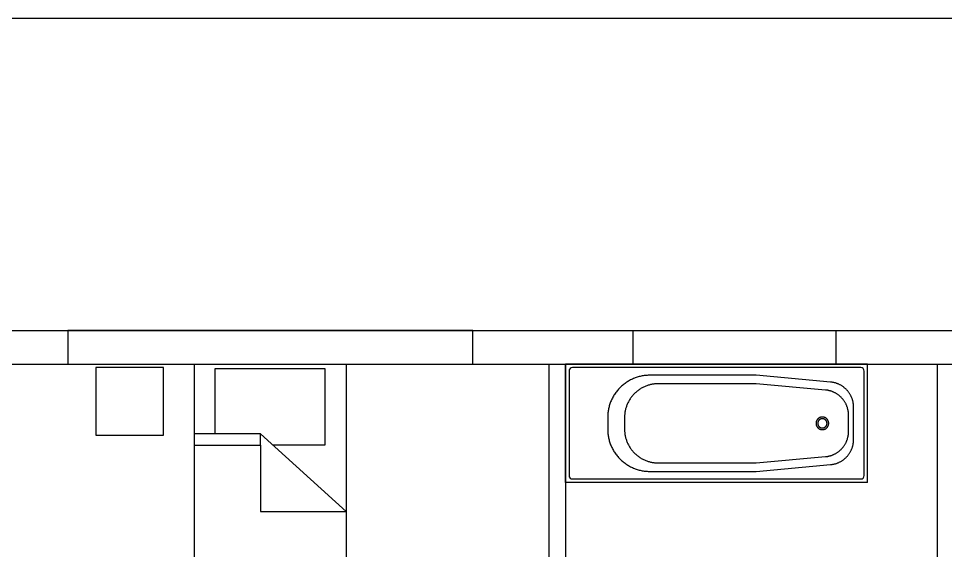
# Model space of a CAD drawing. Header units: centimetres. Extents: x 31418 to 49849, y -3781 to 3852.
# Drawn here: x 42342 to 42892, y 1578 to 1893 of the extents above; entities that cross this region are included whole.
import ezdxf

# ---------------------------------------------------------------- set-up
doc = ezdxf.new("R2010")
doc.units = ezdxf.units.CM
doc.header["$LTSCALE"] = 100
doc.header["$MEASUREMENT"] = 0
for name, color, linetype in [('Artefactos', 21, 'Continuous'), ('Muebles', 11, 'Continuous'), ('MUROS', 5, 'Continuous'), ('TABIQUE', 3, 'Continuous')]:
    doc.layers.add(name, color=color, linetype=linetype)

# ---------------------------------------------------------------- blocks, each defined once
blk = doc.blocks.new('tina')
at = {"layer": 'Artefactos'}
for p, q in [((30126.59, 982.81), (30126.59, 1052.81)), ((30305.49, 982.81), (30305.49, 1052.81))]:
    blk.add_line(p, q, dxfattribs=at)
for points in [[(30305.49, 1052.81), (30126.59, 1052.81)], [(30305.49, 982.81), (30126.59, 982.81)]]:
    blk.add_lwpolyline(points, dxfattribs=at)
blk.add_lwpolyline([(30303.49, 1048.81, 0.414214), (30301.49, 1050.81), (30130.59, 1050.81, 0.414214), (30128.59, 1048.81), (30128.59, 986.81, 0.414214), (30130.59, 984.81), (30301.49, 984.81, 0.414214), (30303.49, 986.81), (30303.49, 1048.81)], format="xyb", dxfattribs=at)
for points in [[(30176.49, 989.31), (30239.43, 989.31), (30283.55, 993.34), (30283.86, 993.37), (30284.18, 993.41), (30284.5, 993.45), (30284.82, 993.51), (30285.14, 993.57), (30285.46, 993.64), (30285.79, 993.71), (30286.11, 993.8), (30286.43, 993.89), (30286.76, 993.99), (30287.08, 994.09), (30287.4, 994.21), (30287.72, 994.33), (30288.04, 994.47), (30288.36, 994.61), (30288.68, 994.75), (30288.99, 994.91), (30289.31, 995.07), (30289.62, 995.24), (30289.92, 995.42), (30290.23, 995.61), (30290.53, 995.81), (30290.82, 996.01), (30291.11, 996.22), (30291.4, 996.44), (30291.68, 996.66), (30291.96, 996.9), (30292.23, 997.14), (30292.5, 997.38), (30292.76, 997.64), (30293.01, 997.89), (30293.26, 998.16), (30293.5, 998.43), (30293.74, 998.71), (30293.97, 998.99), (30294.19, 999.28), (30294.4, 999.57), (30294.61, 999.87), (30294.81, 1000.17), (30295, 1000.48), (30295.18, 1000.79), (30295.36, 1001.1), (30295.52, 1001.42), (30295.68, 1001.73), (30295.83, 1002.06), (30295.98, 1002.38), (30296.11, 1002.71), (30296.24, 1003.03), (30296.36, 1003.36), (30296.47, 1003.69), (30296.57, 1004.02), (30296.66, 1004.35), (30296.75, 1004.69), (30296.83, 1005.02), (30296.9, 1005.35), (30296.96, 1005.68), (30297.01, 1006.01), (30297.06, 1006.34), (30297.1, 1006.66), (30297.13, 1006.99), (30297.15, 1007.31), (30297.17, 1007.64), (30297.18, 1007.96), (30297.18, 1008.27), (30297.18, 1027.34), (30297.18, 1027.66), (30297.17, 1027.98), (30297.15, 1028.3), (30297.13, 1028.62), (30297.1, 1028.95), (30297.06, 1029.28), (30297.01, 1029.6), (30296.96, 1029.93), (30296.9, 1030.26), (30296.83, 1030.6), (30296.75, 1030.93), (30296.66, 1031.26), (30296.57, 1031.59), (30296.47, 1031.92), (30296.36, 1032.25), (30296.24, 1032.58), (30296.11, 1032.91), (30295.98, 1033.23), (30295.83, 1033.56), (30295.68, 1033.88), (30295.52, 1034.2), (30295.36, 1034.51), (30295.18, 1034.83), (30295, 1035.14), (30294.81, 1035.44), (30294.61, 1035.74), (30294.4, 1036.04), (30294.19, 1036.33), (30293.97, 1036.62), (30293.74, 1036.9), (30293.5, 1037.18), (30293.26, 1037.45), (30293.01, 1037.72), (30292.76, 1037.98), (30292.5, 1038.23), (30292.23, 1038.48), (30291.96, 1038.72), (30291.68, 1038.95), (30291.4, 1039.17), (30291.11, 1039.39), (30290.82, 1039.6), (30290.53, 1039.81), (30290.23, 1040), (30289.92, 1040.19), (30289.62, 1040.37), (30289.31, 1040.54), (30288.99, 1040.7), (30288.68, 1040.86), (30288.36, 1041.01), (30288.04, 1041.15), (30287.72, 1041.28), (30287.4, 1041.4), (30287.08, 1041.52), (30286.76, 1041.63), (30286.43, 1041.73), (30286.11, 1041.82), (30285.79, 1041.9), (30285.46, 1041.98), (30285.14, 1042.05), (30284.82, 1042.11), (30284.5, 1042.16), (30284.18, 1042.21), (30283.86, 1042.25), (30283.55, 1042.28), (30239.43, 1046.31), (30176.49, 1046.31), (30175.94, 1046.3), (30175.38, 1046.28), (30174.82, 1046.25), (30174.25, 1046.21), (30173.68, 1046.15), (30173.1, 1046.08), (30172.52, 1045.99), (30171.95, 1045.89), (30171.36, 1045.77), (30170.78, 1045.65), (30170.2, 1045.5), (30169.62, 1045.34), (30169.03, 1045.17), (30168.45, 1044.98), (30167.87, 1044.77), (30167.29, 1044.55), (30166.72, 1044.32), (30166.14, 1044.06), (30165.58, 1043.8), (30165.01, 1043.51), (30164.45, 1043.22), (30163.9, 1042.9), (30163.35, 1042.57), (30162.81, 1042.23), (30162.28, 1041.87), (30161.76, 1041.5), (30161.24, 1041.12), (30160.74, 1040.72), (30160.24, 1040.3), (30159.75, 1039.88), (30159.28, 1039.44), (30158.82, 1038.98), (30158.36, 1038.52), (30157.93, 1038.05), (30157.5, 1037.56), (30157.09, 1037.06), (30156.69, 1036.56), (30156.3, 1036.04), (30155.93, 1035.52), (30155.57, 1034.99), (30155.23, 1034.45), (30154.9, 1033.9), (30154.59, 1033.35), (30154.29, 1032.79), (30154, 1032.23), (30153.74, 1031.66), (30153.49, 1031.08), (30153.25, 1030.51), (30153.03, 1029.93), (30152.82, 1029.35), (30152.63, 1028.77), (30152.46, 1028.19), (30152.3, 1027.6), (30152.16, 1027.02), (30152.03, 1026.44), (30151.91, 1025.86), (30151.81, 1025.28), (30151.73, 1024.7), (30151.65, 1024.12), (30151.6, 1023.55), (30151.55, 1022.99), (30151.52, 1022.42), (30151.5, 1021.86), (30151.49, 1021.31), (30151.49, 1014.31), (30151.5, 1013.75), (30151.52, 1013.19), (30151.55, 1012.63), (30151.6, 1012.06), (30151.65, 1011.49), (30151.73, 1010.91), (30151.81, 1010.34), (30151.91, 1009.76), (30152.03, 1009.18), (30152.16, 1008.59), (30152.3, 1008.01), (30152.46, 1007.43), (30152.63, 1006.84), (30152.82, 1006.26), (30153.03, 1005.68), (30153.25, 1005.1), (30153.49, 1004.53), (30153.74, 1003.96), (30154, 1003.39), (30154.29, 1002.82), (30154.59, 1002.27), (30154.9, 1001.71), (30155.23, 1001.17), (30155.57, 1000.63), (30155.93, 1000.09), (30156.3, 999.57), (30156.69, 999.06), (30157.09, 998.55), (30157.5, 998.05), (30157.93, 997.57), (30158.36, 997.09), (30158.82, 996.63), (30159.28, 996.18), (30159.75, 995.74), (30160.24, 995.31), (30160.74, 994.9), (30161.24, 994.5), (30161.76, 994.11), (30162.28, 993.74), (30162.81, 993.38), (30163.35, 993.04), (30163.9, 992.71), (30164.45, 992.4), (30165.01, 992.1), (30165.58, 991.82), (30166.14, 991.55), (30166.72, 991.3), (30167.29, 991.06), (30167.87, 990.84), (30168.45, 990.64), (30169.03, 990.45), (30169.62, 990.27), (30170.2, 990.11), (30170.78, 989.97), (30171.36, 989.84), (30171.95, 989.72), (30172.52, 989.62), (30173.1, 989.54), (30173.68, 989.47), (30174.25, 989.41), (30174.82, 989.36), (30175.38, 989.33), (30175.94, 989.31)], [(30161.49, 1021.31), (30161.49, 1014.31), (30161.5, 1013.86), (30161.51, 1013.41), (30161.54, 1012.96), (30161.58, 1012.51), (30161.62, 1012.05), (30161.68, 1011.59), (30161.75, 1011.13), (30161.83, 1010.67), (30161.92, 1010.2), (30162.02, 1009.74), (30162.14, 1009.27), (30162.27, 1008.8), (30162.41, 1008.34), (30162.56, 1007.87), (30162.72, 1007.41), (30162.9, 1006.94), (30163.09, 1006.48), (30163.29, 1006.03), (30163.5, 1005.57), (30163.73, 1005.12), (30163.97, 1004.67), (30164.22, 1004.23), (30164.48, 1003.79), (30164.75, 1003.36), (30165.04, 1002.94), (30165.34, 1002.52), (30165.65, 1002.11), (30165.97, 1001.7), (30166.3, 1001.3), (30166.64, 1000.92), (30166.99, 1000.54), (30167.35, 1000.16), (30167.72, 999.8), (30168.1, 999.45), (30168.49, 999.11), (30168.89, 998.78), (30169.29, 998.46), (30169.71, 998.15), (30170.12, 997.85), (30170.55, 997.57), (30170.98, 997.29), (30171.42, 997.03), (30171.86, 996.78), (30172.31, 996.54), (30172.76, 996.31), (30173.21, 996.1), (30173.67, 995.9), (30174.13, 995.71), (30174.6, 995.53), (30175.06, 995.37), (30175.52, 995.22), (30175.99, 995.08), (30176.46, 994.95), (30176.92, 994.84), (30177.39, 994.73), (30177.86, 994.64), (30178.32, 994.56), (30178.78, 994.49), (30179.24, 994.43), (30179.7, 994.39), (30180.15, 994.35), (30180.6, 994.33), (30181.05, 994.31), (30181.49, 994.31), (30239.43, 994.31), (30280.55, 998.06), (30280.86, 998.09), (30281.18, 998.13), (30281.5, 998.18), (30281.82, 998.23), (30282.14, 998.29), (30282.46, 998.36), (30282.79, 998.44), (30283.11, 998.52), (30283.43, 998.61), (30283.76, 998.71), (30284.08, 998.82), (30284.4, 998.94), (30284.72, 999.06), (30285.04, 999.19), (30285.36, 999.33), (30285.68, 999.48), (30285.99, 999.63), (30286.31, 999.8), (30286.62, 999.97), (30286.92, 1000.15), (30287.23, 1000.34), (30287.53, 1000.53), (30287.82, 1000.74), (30288.11, 1000.95), (30288.4, 1001.16), (30288.68, 1001.39), (30288.96, 1001.62), (30289.23, 1001.86), (30289.5, 1002.11), (30289.76, 1002.36), (30290.01, 1002.62), (30290.26, 1002.89), (30290.5, 1003.16), (30290.74, 1003.43), (30290.97, 1003.72), (30291.19, 1004.01), (30291.4, 1004.3), (30291.61, 1004.6), (30291.81, 1004.9), (30292, 1005.2), (30292.18, 1005.51), (30292.36, 1005.83), (30292.52, 1006.14), (30292.68, 1006.46), (30292.83, 1006.78), (30292.98, 1007.11), (30293.11, 1007.43), (30293.24, 1007.76), (30293.36, 1008.09), (30293.47, 1008.42), (30293.57, 1008.75), (30293.66, 1009.08), (30293.75, 1009.41), (30293.83, 1009.74), (30293.9, 1010.07), (30293.96, 1010.41), (30294.01, 1010.73), (30294.06, 1011.06), (30294.1, 1011.39), (30294.13, 1011.72), (30294.15, 1012.04), (30294.17, 1012.36), (30294.18, 1012.68), (30294.18, 1013), (30294.18, 1022.61), (30294.18, 1022.93), (30294.17, 1023.25), (30294.15, 1023.57), (30294.13, 1023.9), (30294.1, 1024.22), (30294.06, 1024.55), (30294.01, 1024.88), (30293.96, 1025.21), (30293.9, 1025.54), (30293.83, 1025.87), (30293.75, 1026.2), (30293.66, 1026.53), (30293.57, 1026.86), (30293.47, 1027.19), (30293.36, 1027.52), (30293.24, 1027.85), (30293.11, 1028.18), (30292.98, 1028.51), (30292.83, 1028.83), (30292.68, 1029.15), (30292.52, 1029.47), (30292.36, 1029.79), (30292.18, 1030.1), (30292, 1030.41), (30291.81, 1030.72), (30291.61, 1031.02), (30291.4, 1031.32), (30291.19, 1031.61), (30290.97, 1031.9), (30290.74, 1032.18), (30290.5, 1032.46), (30290.26, 1032.73), (30290.01, 1032.99), (30289.76, 1033.25), (30289.5, 1033.5), (30289.23, 1033.75), (30288.96, 1033.99), (30288.68, 1034.22), (30288.4, 1034.45), (30288.11, 1034.67), (30287.82, 1034.88), (30287.53, 1035.08), (30287.23, 1035.28), (30286.92, 1035.46), (30286.62, 1035.64), (30286.31, 1035.81), (30285.99, 1035.98), (30285.68, 1036.13), (30285.36, 1036.28), (30285.04, 1036.42), (30284.72, 1036.55), (30284.4, 1036.68), (30284.08, 1036.79), (30283.76, 1036.9), (30283.43, 1037), (30283.11, 1037.09), (30282.79, 1037.17), (30282.46, 1037.25), (30282.14, 1037.32), (30281.82, 1037.38), (30281.5, 1037.43), (30281.18, 1037.48), (30280.86, 1037.52), (30280.55, 1037.55), (30239.43, 1041.31), (30181.49, 1041.31), (30181.05, 1041.3), (30180.6, 1041.29), (30180.15, 1041.26), (30179.7, 1041.23), (30179.24, 1041.18), (30178.78, 1041.12), (30178.32, 1041.05), (30177.86, 1040.97), (30177.39, 1040.88), (30176.92, 1040.78), (30176.46, 1040.66), (30175.99, 1040.53), (30175.52, 1040.39), (30175.06, 1040.24), (30174.6, 1040.08), (30174.13, 1039.9), (30173.67, 1039.71), (30173.21, 1039.51), (30172.76, 1039.3), (30172.31, 1039.07), (30171.86, 1038.83), (30171.42, 1038.58), (30170.98, 1038.32), (30170.55, 1038.05), (30170.12, 1037.76), (30169.71, 1037.46), (30169.29, 1037.15), (30168.89, 1036.83), (30168.49, 1036.5), (30168.1, 1036.16), (30167.72, 1035.81), (30167.35, 1035.45), (30166.99, 1035.08), (30166.64, 1034.7), (30166.3, 1034.31), (30165.97, 1033.91), (30165.65, 1033.51), (30165.34, 1033.1), (30165.04, 1032.68), (30164.75, 1032.25), (30164.48, 1031.82), (30164.22, 1031.38), (30163.97, 1030.94), (30163.73, 1030.49), (30163.5, 1030.04), (30163.29, 1029.59), (30163.09, 1029.13), (30162.9, 1028.67), (30162.72, 1028.21), (30162.56, 1027.74), (30162.41, 1027.28), (30162.27, 1026.81), (30162.14, 1026.34), (30162.02, 1025.88), (30161.92, 1025.41), (30161.83, 1024.95), (30161.75, 1024.48), (30161.68, 1024.02), (30161.62, 1023.56), (30161.58, 1023.1), (30161.54, 1022.65), (30161.51, 1022.2), (30161.5, 1021.75)], [(30282.43, 1017.81), (30282.43, 1017.89), (30282.43, 1017.97), (30282.42, 1018.06), (30282.42, 1018.14), (30282.41, 1018.23), (30282.4, 1018.32), (30282.39, 1018.4), (30282.37, 1018.49), (30282.35, 1018.58), (30282.33, 1018.66), (30282.31, 1018.75), (30282.29, 1018.84), (30282.26, 1018.93), (30282.23, 1019.01), (30282.2, 1019.1), (30282.17, 1019.19), (30282.13, 1019.27), (30282.1, 1019.36), (30282.06, 1019.44), (30282.01, 1019.53), (30281.97, 1019.61), (30281.92, 1019.7), (30281.87, 1019.78), (30281.82, 1019.86), (30281.77, 1019.94), (30281.71, 1020.02), (30281.65, 1020.09), (30281.59, 1020.17), (30281.53, 1020.24), (30281.47, 1020.32), (30281.4, 1020.39), (30281.33, 1020.46), (30281.27, 1020.53), (30281.19, 1020.59), (30281.12, 1020.66), (30281.05, 1020.72), (30280.97, 1020.78), (30280.89, 1020.84), (30280.82, 1020.89), (30280.74, 1020.95), (30280.65, 1021), (30280.57, 1021.05), (30280.49, 1021.09), (30280.41, 1021.14), (30280.32, 1021.18), (30280.24, 1021.22), (30280.15, 1021.26), (30280.06, 1021.29), (30279.98, 1021.33), (30279.89, 1021.36), (30279.8, 1021.39), (30279.72, 1021.41), (30279.63, 1021.44), (30279.54, 1021.46), (30279.45, 1021.48), (30279.37, 1021.49), (30279.28, 1021.51), (30279.19, 1021.52), (30279.11, 1021.53), (30279.02, 1021.54), (30278.94, 1021.55), (30278.85, 1021.55), (30278.77, 1021.56), (30278.68, 1021.56), (30278.6, 1021.56), (30278.52, 1021.55), (30278.43, 1021.55), (30278.35, 1021.54), (30278.26, 1021.53), (30278.17, 1021.52), (30278.09, 1021.51), (30278, 1021.49), (30277.91, 1021.48), (30277.83, 1021.46), (30277.74, 1021.44), (30277.65, 1021.41), (30277.56, 1021.39), (30277.48, 1021.36), (30277.39, 1021.33), (30277.3, 1021.29), (30277.22, 1021.26), (30277.13, 1021.22), (30277.05, 1021.18), (30276.96, 1021.14), (30276.88, 1021.09), (30276.79, 1021.05), (30276.71, 1021), (30276.63, 1020.95), (30276.55, 1020.89), (30276.47, 1020.84), (30276.4, 1020.78), (30276.32, 1020.72), (30276.25, 1020.66), (30276.17, 1020.59), (30276.1, 1020.53), (30276.03, 1020.46), (30275.96, 1020.39), (30275.9, 1020.32), (30275.83, 1020.24), (30275.77, 1020.17), (30275.71, 1020.09), (30275.65, 1020.02), (30275.6, 1019.94), (30275.54, 1019.86), (30275.49, 1019.78), (30275.44, 1019.7), (30275.4, 1019.61), (30275.35, 1019.53), (30275.31, 1019.44), (30275.27, 1019.36), (30275.23, 1019.27), (30275.2, 1019.19), (30275.16, 1019.1), (30275.13, 1019.01), (30275.1, 1018.93), (30275.08, 1018.84), (30275.05, 1018.75), (30275.03, 1018.66), (30275.01, 1018.58), (30275, 1018.49), (30274.98, 1018.4), (30274.97, 1018.32), (30274.96, 1018.23), (30274.95, 1018.14), (30274.94, 1018.06), (30274.94, 1017.97), (30274.93, 1017.89), (30274.93, 1017.81), (30274.93, 1017.72), (30274.94, 1017.64), (30274.94, 1017.55), (30274.95, 1017.47), (30274.96, 1017.38), (30274.97, 1017.3), (30274.98, 1017.21), (30275, 1017.12), (30275.01, 1017.04), (30275.03, 1016.95), (30275.05, 1016.86), (30275.08, 1016.77), (30275.1, 1016.69), (30275.13, 1016.6), (30275.16, 1016.51), (30275.2, 1016.43), (30275.23, 1016.34), (30275.27, 1016.25), (30275.31, 1016.17), (30275.35, 1016.08), (30275.4, 1016), (30275.44, 1015.92), (30275.49, 1015.84), (30275.54, 1015.75), (30275.6, 1015.67), (30275.65, 1015.6), (30275.71, 1015.52), (30275.77, 1015.44), (30275.83, 1015.37), (30275.9, 1015.3), (30275.96, 1015.22), (30276.03, 1015.15), (30276.1, 1015.09), (30276.17, 1015.02), (30276.25, 1014.96), (30276.32, 1014.9), (30276.4, 1014.84), (30276.47, 1014.78), (30276.55, 1014.72), (30276.63, 1014.67), (30276.71, 1014.62), (30276.79, 1014.57), (30276.88, 1014.52), (30276.96, 1014.48), (30277.05, 1014.43), (30277.13, 1014.39), (30277.22, 1014.36), (30277.3, 1014.32), (30277.39, 1014.29), (30277.48, 1014.26), (30277.56, 1014.23), (30277.65, 1014.2), (30277.74, 1014.18), (30277.83, 1014.16), (30277.91, 1014.14), (30278, 1014.12), (30278.09, 1014.1), (30278.17, 1014.09), (30278.26, 1014.08), (30278.35, 1014.07), (30278.43, 1014.07), (30278.52, 1014.06), (30278.6, 1014.06), (30278.68, 1014.06), (30278.77, 1014.06), (30278.85, 1014.06), (30278.94, 1014.07), (30279.02, 1014.07), (30279.11, 1014.08), (30279.19, 1014.09), (30279.28, 1014.1), (30279.37, 1014.12), (30279.45, 1014.14), (30279.54, 1014.16), (30279.63, 1014.18), (30279.72, 1014.2), (30279.8, 1014.23), (30279.89, 1014.26), (30279.98, 1014.29), (30280.06, 1014.32), (30280.15, 1014.36), (30280.24, 1014.39), (30280.32, 1014.43), (30280.41, 1014.48), (30280.49, 1014.52), (30280.57, 1014.57), (30280.65, 1014.62), (30280.74, 1014.67), (30280.82, 1014.72), (30280.89, 1014.78), (30280.97, 1014.84), (30281.05, 1014.9), (30281.12, 1014.96), (30281.19, 1015.02), (30281.27, 1015.09), (30281.33, 1015.15), (30281.4, 1015.22), (30281.47, 1015.3), (30281.53, 1015.37), (30281.59, 1015.44), (30281.65, 1015.52), (30281.71, 1015.6), (30281.77, 1015.67), (30281.82, 1015.75), (30281.87, 1015.84), (30281.92, 1015.92), (30281.97, 1016), (30282.01, 1016.08), (30282.06, 1016.17), (30282.1, 1016.25), (30282.13, 1016.34), (30282.17, 1016.43), (30282.2, 1016.51), (30282.23, 1016.6), (30282.26, 1016.69), (30282.29, 1016.77), (30282.31, 1016.86), (30282.33, 1016.95), (30282.35, 1017.04), (30282.37, 1017.12), (30282.39, 1017.21), (30282.4, 1017.3), (30282.41, 1017.38), (30282.42, 1017.47), (30282.42, 1017.55), (30282.43, 1017.64), (30282.43, 1017.72)], [(30281.43, 1017.81), (30281.43, 1017.87), (30281.43, 1017.93), (30281.43, 1017.99), (30281.42, 1018.05), (30281.42, 1018.12), (30281.41, 1018.18), (30281.4, 1018.24), (30281.39, 1018.31), (30281.37, 1018.37), (30281.36, 1018.43), (30281.34, 1018.5), (30281.33, 1018.56), (30281.31, 1018.63), (30281.29, 1018.69), (30281.26, 1018.76), (30281.24, 1018.82), (30281.21, 1018.88), (30281.19, 1018.95), (30281.16, 1019.01), (30281.13, 1019.07), (30281.09, 1019.13), (30281.06, 1019.19), (30281.02, 1019.25), (30280.98, 1019.31), (30280.95, 1019.37), (30280.9, 1019.43), (30280.86, 1019.48), (30280.82, 1019.54), (30280.77, 1019.59), (30280.73, 1019.65), (30280.68, 1019.7), (30280.63, 1019.75), (30280.58, 1019.8), (30280.52, 1019.85), (30280.47, 1019.9), (30280.42, 1019.94), (30280.36, 1019.99), (30280.3, 1020.03), (30280.25, 1020.07), (30280.19, 1020.11), (30280.13, 1020.15), (30280.07, 1020.18), (30280.01, 1020.22), (30279.95, 1020.25), (30279.88, 1020.28), (30279.82, 1020.31), (30279.76, 1020.34), (30279.7, 1020.36), (30279.63, 1020.39), (30279.57, 1020.41), (30279.5, 1020.43), (30279.44, 1020.45), (30279.38, 1020.47), (30279.31, 1020.48), (30279.25, 1020.5), (30279.18, 1020.51), (30279.12, 1020.52), (30279.06, 1020.53), (30278.99, 1020.54), (30278.93, 1020.55), (30278.87, 1020.55), (30278.81, 1020.55), (30278.74, 1020.56), (30278.68, 1020.56), (30278.62, 1020.56), (30278.56, 1020.55), (30278.5, 1020.55), (30278.44, 1020.55), (30278.37, 1020.54), (30278.31, 1020.53), (30278.25, 1020.52), (30278.18, 1020.51), (30278.12, 1020.5), (30278.05, 1020.48), (30277.99, 1020.47), (30277.93, 1020.45), (30277.86, 1020.43), (30277.8, 1020.41), (30277.73, 1020.39), (30277.67, 1020.36), (30277.61, 1020.34), (30277.54, 1020.31), (30277.48, 1020.28), (30277.42, 1020.25), (30277.36, 1020.22), (30277.3, 1020.18), (30277.24, 1020.15), (30277.18, 1020.11), (30277.12, 1020.07), (30277.06, 1020.03), (30277.01, 1019.99), (30276.95, 1019.94), (30276.9, 1019.9), (30276.84, 1019.85), (30276.79, 1019.8), (30276.74, 1019.75), (30276.69, 1019.7), (30276.64, 1019.65), (30276.59, 1019.59), (30276.55, 1019.54), (30276.5, 1019.48), (30276.46, 1019.43), (30276.42, 1019.37), (30276.38, 1019.31), (30276.34, 1019.25), (30276.31, 1019.19), (30276.27, 1019.13), (30276.24, 1019.07), (30276.21, 1019.01), (30276.18, 1018.95), (30276.15, 1018.88), (30276.13, 1018.82), (30276.1, 1018.76), (30276.08, 1018.69), (30276.06, 1018.63), (30276.04, 1018.56), (30276.02, 1018.5), (30276.01, 1018.43), (30275.99, 1018.37), (30275.98, 1018.31), (30275.97, 1018.24), (30275.96, 1018.18), (30275.95, 1018.12), (30275.94, 1018.05), (30275.94, 1017.99), (30275.94, 1017.93), (30275.93, 1017.87), (30275.93, 1017.81), (30275.93, 1017.75), (30275.94, 1017.68), (30275.94, 1017.62), (30275.94, 1017.56), (30275.95, 1017.5), (30275.96, 1017.43), (30275.97, 1017.37), (30275.98, 1017.31), (30275.99, 1017.24), (30276.01, 1017.18), (30276.02, 1017.11), (30276.04, 1017.05), (30276.06, 1016.99), (30276.08, 1016.92), (30276.1, 1016.86), (30276.13, 1016.79), (30276.15, 1016.73), (30276.18, 1016.67), (30276.21, 1016.61), (30276.24, 1016.54), (30276.27, 1016.48), (30276.31, 1016.42), (30276.34, 1016.36), (30276.38, 1016.3), (30276.42, 1016.24), (30276.46, 1016.19), (30276.5, 1016.13), (30276.55, 1016.07), (30276.59, 1016.02), (30276.64, 1015.97), (30276.69, 1015.91), (30276.74, 1015.86), (30276.79, 1015.81), (30276.84, 1015.76), (30276.9, 1015.72), (30276.95, 1015.67), (30277.01, 1015.63), (30277.06, 1015.59), (30277.12, 1015.54), (30277.18, 1015.5), (30277.24, 1015.47), (30277.3, 1015.43), (30277.36, 1015.4), (30277.42, 1015.36), (30277.48, 1015.33), (30277.54, 1015.3), (30277.61, 1015.28), (30277.67, 1015.25), (30277.73, 1015.23), (30277.8, 1015.2), (30277.86, 1015.18), (30277.93, 1015.16), (30277.99, 1015.15), (30278.05, 1015.13), (30278.12, 1015.12), (30278.18, 1015.1), (30278.25, 1015.09), (30278.31, 1015.08), (30278.37, 1015.07), (30278.44, 1015.07), (30278.5, 1015.06), (30278.56, 1015.06), (30278.62, 1015.06), (30278.68, 1015.06), (30278.74, 1015.06), (30278.81, 1015.06), (30278.87, 1015.06), (30278.93, 1015.07), (30278.99, 1015.07), (30279.06, 1015.08), (30279.12, 1015.09), (30279.18, 1015.1), (30279.25, 1015.12), (30279.31, 1015.13), (30279.38, 1015.15), (30279.44, 1015.16), (30279.5, 1015.18), (30279.57, 1015.2), (30279.63, 1015.23), (30279.7, 1015.25), (30279.76, 1015.28), (30279.82, 1015.3), (30279.88, 1015.33), (30279.95, 1015.36), (30280.01, 1015.4), (30280.07, 1015.43), (30280.13, 1015.47), (30280.19, 1015.5), (30280.25, 1015.54), (30280.3, 1015.59), (30280.36, 1015.63), (30280.42, 1015.67), (30280.47, 1015.72), (30280.52, 1015.76), (30280.58, 1015.81), (30280.63, 1015.86), (30280.68, 1015.91), (30280.73, 1015.97), (30280.77, 1016.02), (30280.82, 1016.07), (30280.86, 1016.13), (30280.9, 1016.19), (30280.95, 1016.24), (30280.98, 1016.3), (30281.02, 1016.36), (30281.06, 1016.42), (30281.09, 1016.48), (30281.13, 1016.54), (30281.16, 1016.61), (30281.19, 1016.67), (30281.21, 1016.73), (30281.24, 1016.79), (30281.26, 1016.86), (30281.29, 1016.92), (30281.31, 1016.99), (30281.33, 1017.05), (30281.34, 1017.11), (30281.36, 1017.18), (30281.37, 1017.24), (30281.39, 1017.31), (30281.4, 1017.37), (30281.41, 1017.43), (30281.42, 1017.5), (30281.42, 1017.56), (30281.43, 1017.62), (30281.43, 1017.68), (30281.43, 1017.75)]]:
    blk.add_lwpolyline(points, close=True, dxfattribs=at)
blk = doc.blocks.new('cama')
at = {"layer": 'Muebles'}
for points in [[(29974.86, 1051.81), (30064.86, 1051.81)], [(29974.86, 1051.81), (29974.86, 861.81)], [(29987.08, 1049.06), (29987.08, 1010.29)], [(30052.35, 1049.06), (29987.08, 1049.06)], [(30052.35, 1004.08), (30052.35, 1049.06)], [(30064.86, 1051.81), (30064.86, 861.81)], [(30014.04, 1010.5), (29974.86, 1010.5)], [(30014.04, 1003.92), (30014.04, 1010.5)], [(30064.86, 964.52), (30014.04, 1010.5)], [(29974.86, 1003.92), (30014.04, 1003.92)], [(30014.04, 1003.92), (30014.04, 964.52)], [(30021.13, 1004.08), (30052.35, 1004.08)], [(30014.04, 964.52), (30064.86, 964.52)], [(30064.86, 861.81), (29974.86, 861.81)]]:
    blk.add_lwpolyline(points, dxfattribs=at)

msp = doc.modelspace()

# ---------------------------------------------------------------- linework, layer by layer
msp.add_line((43816.61, 1892.89), (40496.61, 1892.89))
at = {"layer": 'Muebles'}
for p, q in [((42371.61, 1707.89), (42371.61, 1687.89)), ((42611.61, 1707.89), (42371.61, 1707.89)), ((42611.61, 1687.89), (42611.61, 1707.89)), ((42706.61, 1687.89), (42706.61, 1707.89)), ((42706.61, 1707.89), (42826.61, 1707.89)), ((42826.61, 1707.89), (42826.61, 1687.89)), ((42371.61, 1687.89), (42611.61, 1687.89)), ((42826.61, 1687.89), (42706.61, 1687.89))]:
    msp.add_line(p, q, dxfattribs=at)
msp.add_lwpolyline([(42388.31, 1685.89), (42388.31, 1645.89), (42428.31, 1645.89), (42428.31, 1685.89)], close=True, dxfattribs=at)
at = {"layer": 'MUROS', "color": 5}
msp.add_line((41746.61, 1707.89), (43441.61, 1707.89), dxfattribs=at)
at = {"layer": 'MUROS'}
for p, q in [((42316.61, 1687.89), (42666.61, 1687.89)), ((42666.61, 1687.89), (42886.61, 1687.89)), ((42886.61, 1687.89), (43386.61, 1687.89))]:
    msp.add_line(p, q, dxfattribs=at)
at = {"layer": 'MUROS', "color": 3}
for p, q in [((42666.61, 1687.89), (42666.61, 1242.89)), ((42886.61, 1687.89), (42886.61, 1242.89))]:
    msp.add_line(p, q, dxfattribs=at)
at = {"layer": 'TABIQUE'}
msp.add_line((42656.61, 1687.89), (42656.61, 1242.89), dxfattribs=at)

# ---------------------------------------------------------------- block references
at = {"layer": 'Artefactos'}
msp.add_blockref('tina', (12540.01, 635.08), dxfattribs=at)
at = {"layer": 'Muebles'}
msp.add_blockref('cama', (12471.75, 636.08), dxfattribs=at)

doc.saveas('drawing.dxf')
